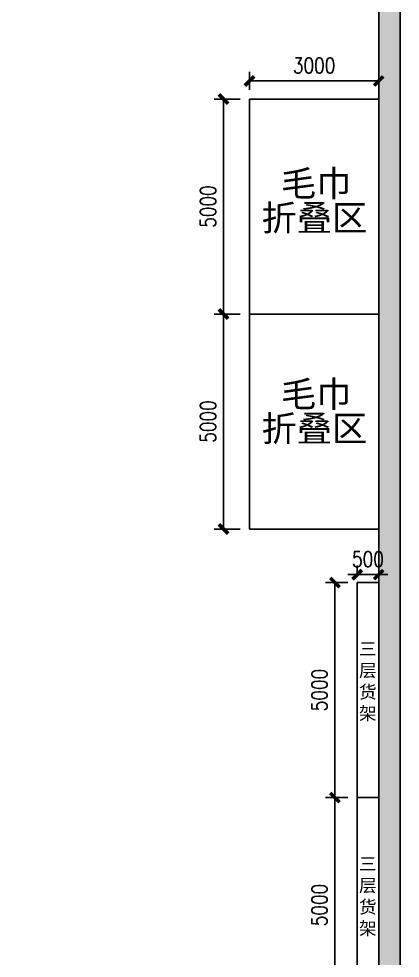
# Model space of a CAD drawing. Header units: millimetres. Extents: x 28866 to 196092, y 16567 to 68963.
# Drawn here: x 86176 to 95040, y 34566 to 56415 of the extents above; entities that cross this region are included whole.
import ezdxf

# ---------------------------------------------------------------- set-up
doc = ezdxf.new("R2010")
doc.units = ezdxf.units.MM
for name, color, linetype in [('font_blue', 142, 'Continuous'), ('font_grey', 254, 'Continuous'), ('green', 122, 'Continuous'), ('wall', 250, 'Continuous')]:
    doc.layers.add(name, color=color, linetype=linetype)
doc.styles.add('ROMANS', font='ROMANS.shx', dxfattribs={"width": 0.8, "bigfont": 'hhztxt.shx'})
doc.styles.get("Standard").update_dxf_attribs({"font": 'arial.ttf', "height": 200})
doc.dimstyles.new('dim1-150', dxfattribs={"dimscale": 180, "dimtxt": 2, "dimasz": 1.2, "dimexe": 1.2, "dimexo": 1.2, "dimgap": 1, "dimtad": 1, "dimdec": 0, "dimdsep": 46, "dimtxsty": 'ROMANS', "dimblk": 'ARCHTICK', "dimcen": 0, "dimadec": 0, "dimazin": 0, "dimtfac": 0.71, "dimtdec": 0, "dimtix": 1, "dimtmove": 0, "dimatfit": 3, "dimldrblk": 'ARCHTICK', "dimfxl": 0, "dimtolj": 1, "dimtzin": 0, "dimarcsym": 0})

# ---------------------------------------------------------------- blocks, each defined once
blk = doc.blocks.new('_ArchTick')
at = {"color": 0, "linetype": 'ByBlock', "const_width": 0.4}
blk.add_lwpolyline([(-0.5, -0.5), (0.5, 0.5)], dxfattribs=at)
blk = doc.blocks.new('*D72')
at = {"layer": 'Defpoints', "color": 0, "transparency": 16777216}
for p in [(91540, 54968), (91540, 54548), (94540, 54548)]:
    blk.add_point(p, dxfattribs=at)
at = {"layer": 'font_grey', "color": 0, "lineweight": -2, "transparency": 16777216}
for p, q in [((91540, 54764), (91540, 55184)), ((94540, 54764), (94540, 55184)), ((94540, 54968), (91540, 54968))]:
    blk.add_line(p, q, dxfattribs=at)
at = {"layer": 'font_grey', "color": 0, "lineweight": -2, "transparency": 16777216, "xscale": 216, "yscale": 216, "zscale": 216, "rotation": 180}
blk.add_blockref('_ArchTick', (91540, 54968), dxfattribs=at)
at = {"layer": 'font_grey', "color": 0, "lineweight": -2, "transparency": 16777216, "xscale": 216, "yscale": 216, "zscale": 216}
blk.add_blockref('_ArchTick', (94540, 54968), dxfattribs=at)
at = {"layer": 'font_grey', "color": 0, "transparency": 16777216, "insert": (93040, 55328), "char_height": 360, "attachment_point": 5, "style": 'ROMANS'}
blk.add_mtext('\\A1;3000', dxfattribs=at)
blk = doc.blocks.new('*D73')
at = {"layer": 'Defpoints', "color": 0, "transparency": 16777216}
for p in [(91540, 54548), (90935, 49548), (91540, 49548)]:
    blk.add_point(p, dxfattribs=at)
at = {"layer": 'font_grey', "color": 0, "lineweight": -2, "transparency": 16777216}
for p, q in [((91324, 54548), (90719, 54548)), ((90935, 54548), (90935, 49548)), ((91324, 49548), (90719, 49548))]:
    blk.add_line(p, q, dxfattribs=at)
at = {"layer": 'font_grey', "color": 0, "lineweight": -2, "transparency": 16777216, "xscale": 216, "yscale": 216, "zscale": 216}
for p, rotation in [((90935, 54548), 90), ((90935, 49548), 270)]:
    blk.add_blockref('_ArchTick', p, dxfattribs=dict(at, rotation=rotation))
at = {"layer": 'font_grey', "color": 0, "transparency": 16777216, "insert": (90575, 52048), "char_height": 360, "attachment_point": 5, "rotation": 90, "style": 'ROMANS'}
blk.add_mtext('\\A1;5000', dxfattribs=at)
blk = doc.blocks.new('*D74')
at = {"layer": 'Defpoints', "color": 0, "transparency": 16777216}
for p in [(91540, 49548), (90935, 44548), (91540, 44548)]:
    blk.add_point(p, dxfattribs=at)
at = {"layer": 'font_grey', "color": 0, "lineweight": -2, "transparency": 16777216}
for p, q in [((91324, 49548), (90719, 49548)), ((90935, 49548), (90935, 44548)), ((91324, 44548), (90719, 44548))]:
    blk.add_line(p, q, dxfattribs=at)
at = {"layer": 'font_grey', "color": 0, "lineweight": -2, "transparency": 16777216, "xscale": 216, "yscale": 216, "zscale": 216}
for p, rotation in [((90935, 49548), 90), ((90935, 44548), 270)]:
    blk.add_blockref('_ArchTick', p, dxfattribs=dict(at, rotation=rotation))
at = {"layer": 'font_grey', "color": 0, "transparency": 16777216, "insert": (90575, 47048), "char_height": 360, "attachment_point": 5, "rotation": 90, "style": 'ROMANS'}
blk.add_mtext('\\A1;5000', dxfattribs=at)
blk = doc.blocks.new('*D75')
at = {"layer": 'Defpoints', "color": 0, "transparency": 16777216}
for p in [(94040, 43487), (94040, 43302), (94540, 43302)]:
    blk.add_point(p, dxfattribs=at)
at = {"layer": 'font_grey', "color": 0, "lineweight": -2, "transparency": 16777216}
for p, q in [((94040, 43518), (94040, 43703)), ((94540, 43518), (94540, 43703)), ((94040, 43487), (93824, 43487)), ((94540, 43487), (94040, 43487)), ((94540, 43487), (94756, 43487))]:
    blk.add_line(p, q, dxfattribs=at)
at = {"layer": 'font_grey', "color": 0, "lineweight": -2, "transparency": 16777216, "xscale": 216, "yscale": 216, "zscale": 216}
blk.add_blockref('_ArchTick', (94040, 43487), dxfattribs=at)
at = {"layer": 'font_grey', "color": 0, "lineweight": -2, "transparency": 16777216, "xscale": 216, "yscale": 216, "zscale": 216, "rotation": 180}
blk.add_blockref('_ArchTick', (94540, 43487), dxfattribs=at)
at = {"layer": 'font_grey', "color": 0, "transparency": 16777216, "insert": (94290, 43847), "char_height": 360, "attachment_point": 5, "style": 'ROMANS'}
blk.add_mtext('\\A1;500', dxfattribs=at)
blk = doc.blocks.new('*D76')
at = {"layer": 'Defpoints', "color": 0, "transparency": 16777216}
for p in [(94040, 43302), (93524, 38302), (94040, 38302)]:
    blk.add_point(p, dxfattribs=at)
at = {"layer": 'font_grey', "color": 0, "lineweight": -2, "transparency": 16777216}
for p, q in [((93824, 43302), (93308, 43302)), ((93524, 43302), (93524, 38302)), ((93824, 38302), (93308, 38302))]:
    blk.add_line(p, q, dxfattribs=at)
at = {"layer": 'font_grey', "color": 0, "lineweight": -2, "transparency": 16777216, "xscale": 216, "yscale": 216, "zscale": 216}
for p, rotation in [((93524, 43302), 90), ((93524, 38302), 270)]:
    blk.add_blockref('_ArchTick', p, dxfattribs=dict(at, rotation=rotation))
at = {"layer": 'font_grey', "color": 0, "transparency": 16777216, "insert": (93164, 40802), "char_height": 360, "attachment_point": 5, "rotation": 90, "style": 'ROMANS'}
blk.add_mtext('\\A1;5000', dxfattribs=at)
blk = doc.blocks.new('*D77')
at = {"layer": 'Defpoints', "color": 0, "transparency": 16777216}
for p in [(94040, 38302), (93524, 33302), (94040, 33302)]:
    blk.add_point(p, dxfattribs=at)
at = {"layer": 'font_grey', "color": 0, "lineweight": -2, "transparency": 16777216}
for p, q in [((93824, 38302), (93308, 38302)), ((93524, 38302), (93524, 33302)), ((93824, 33302), (93308, 33302))]:
    blk.add_line(p, q, dxfattribs=at)
at = {"layer": 'font_grey', "color": 0, "lineweight": -2, "transparency": 16777216, "xscale": 216, "yscale": 216, "zscale": 216}
for p, rotation in [((93524, 38302), 90), ((93524, 33302), 270)]:
    blk.add_blockref('_ArchTick', p, dxfattribs=dict(at, rotation=rotation))
at = {"layer": 'font_grey', "color": 0, "transparency": 16777216, "insert": (93164, 35802), "char_height": 360, "attachment_point": 5, "rotation": 90, "style": 'ROMANS'}
blk.add_mtext('\\A1;5000', dxfattribs=at)

msp = doc.modelspace()

# ---------------------------------------------------------------- hatches: boundary and pattern name
at = {"layer": 'font_grey'}
h = msp.add_hatch(dxfattribs=at)
h.set_pattern_fill('ANSI32', color=8, scale=40)
h.paths.add_polyline_path([(76417.2, 64343.2), (77612, 64343.2), (77612, 64883.2), (76417.2, 64883.2)], flags=9)
h.paths.add_polyline_path([(75304.3, 64343.2), (76224.9, 64343.2), (76224.9, 64883.2), (75304.3, 64883.2)], flags=9)
h.paths.add_polyline_path([(73917.2, 64343.2), (75112, 64343.2), (75112, 64883.2), (73917.2, 64883.2)], flags=9)
h.paths.add_polyline_path([(93981.5, 29818.6), (94570.6, 29818.6), (94570.6, 32040.1), (93981.5, 32040.1)], flags=9)
h.paths.add_polyline_path([(93981.5, 34818.6), (94570.6, 34818.6), (94570.6, 37040.1), (93981.5, 37040.1)], flags=9)
h.paths.add_polyline_path([(85393, 39314.8), (85746.5, 39314.8), (85746.5, 40177.7), (85393, 40177.7)], flags=9)
h.paths.add_polyline_path([(79750.6, 38798.3), (80104, 38798.3), (80104, 40666.9), (79750.6, 40666.9)], flags=9)
h.paths.add_polyline_path([(85393, 45824.6), (85746.5, 45824.6), (85746.5, 46687.6), (85393, 46687.6)], flags=9)
h.paths.add_polyline_path([(79750.6, 45308.2), (80104, 45308.2), (80104, 47176.8), (79750.6, 47176.8)], flags=9)
h.paths.add_polyline_path([(85393, 52318.1), (85746.5, 52318.1), (85746.5, 53181), (85393, 53181)], flags=9)
h.paths.add_polyline_path([(79750.6, 51801.6), (80104, 51801.6), (80104, 53670.2), (79750.6, 53670.2)], flags=9)
h.paths.add_polyline_path([(93981.5, 39818.6), (94570.6, 39818.6), (94570.6, 42040.1), (93981.5, 42040.1)], flags=9)
h.paths.add_polyline_path([(69497.9, 38643.9), (70083.7, 38643.9), (70083.7, 40325.1), (69497.9, 40325.1)], flags=9)
h.paths.add_polyline_path([(69497.9, 41979.3), (70083.7, 41979.3), (70083.7, 43660.6), (69497.9, 43660.6)], flags=9)
h.paths.add_polyline_path([(69497.9, 45650.5), (70083.7, 45650.5), (70083.7, 47331.8), (69497.9, 47331.8)], flags=9)
h.paths.add_polyline_path([(69497.9, 48985.9), (70083.7, 48985.9), (70083.7, 50667.2), (69497.9, 50667.2)], flags=9)
h.paths.add_polyline_path([(69497.9, 52343.7), (70083.7, 52343.7), (70083.7, 54025), (69497.9, 54025)], flags=9)
h.paths.add_polyline_path([(84534.4, 60474.8), (84534.4, 59700.5), (86454.9, 59700.5), (86454.9, 60474.8)], flags=9)
h.paths.add_polyline_path([(70146.9, 38769.4), (72063.1, 38769.4), (72063.1, 39541.5), (70146.9, 39541.5)], flags=9)
h.paths.add_polyline_path([(70146.9, 36469.4), (72063.1, 36469.4), (72063.1, 37241.5), (70146.9, 37241.5)], flags=9)
h.paths.add_polyline_path([(70146.9, 43369.4), (72063.1, 43369.4), (72063.1, 44141.5), (70146.9, 44141.5)], flags=9)
h.paths.add_polyline_path([(70146.9, 41069.4), (72063.1, 41069.4), (72063.1, 41841.5), (70146.9, 41841.5)], flags=9)
h.paths.add_polyline_path([(70146.9, 47969.4), (72063.1, 47969.4), (72063.1, 48741.5), (70146.9, 48741.5)], flags=9)
h.paths.add_polyline_path([(70146.9, 45669.4), (72063.1, 45669.4), (72063.1, 46441.5), (70146.9, 46441.5)], flags=9)
h.paths.add_polyline_path([(85283.2, 61870.6), (87199.4, 61870.6), (87199.4, 62642.7), (85283.2, 62642.7)], flags=9)
h.paths.add_polyline_path([(81606.9, 65061.2), (82381.2, 65061.2), (82381.2, 66981.8), (81606.9, 66981.8)], flags=9)
h.paths.add_polyline_path([(79106.9, 65061.2), (79881.2, 65061.2), (79881.2, 66981.8), (79106.9, 66981.8)], flags=9)
h.paths.add_polyline_path([(76606.9, 65061.2), (77381.2, 65061.2), (77381.2, 66981.8), (76606.9, 66981.8)], flags=9)
h.paths.add_polyline_path([(74067.8, 65061.2), (74842.1, 65061.2), (74842.1, 66981.8), (74067.8, 66981.8)], flags=9)
h.paths.add_polyline_path([(70146.9, 54869.4), (72063.1, 54869.4), (72063.1, 55641.5), (70146.9, 55641.5)], flags=9)
h.paths.add_polyline_path([(70146.9, 52569.4), (72063.1, 52569.4), (72063.1, 53341.5), (70146.9, 53341.5)], flags=9)
h.paths.add_polyline_path([(70146.9, 50269.4), (72063.1, 50269.4), (72063.1, 51041.5), (70146.9, 51041.5)], flags=9)
at = {"layer": 'wall'}
h = msp.add_hatch(dxfattribs=at)
h.set_pattern_fill('AR-B816', color=256)
h.paths.add_polyline_path([(86040.3, 17067.2), (86040.3, 16567.2), (95040.3, 16567.2), (95040.3, 67567.2), (69040.3, 67567.2), (69040.3, 16567.2), (78040.3, 16567.2), (78040.3, 17067.2), (69540.3, 17067.2), (69540.3, 67067.2), (94540.3, 67067.2), (94540.3, 17067.2)])

# ---------------------------------------------------------------- linework, layer by layer
at = {"layer": 'green'}
for points in [[(91540.3, 54548.1), (94540.3, 54548.1), (94540.3, 49548.1), (91540.3, 49548.1)], [(91540.3, 49548.1), (94540.3, 49548.1), (94540.3, 44548.1), (91540.3, 44548.1)], [(94040.3, 43301.6), (94540.3, 43301.6), (94540.3, 38301.6), (94040.3, 38301.6)], [(94040.3, 38301.6), (94540.3, 38301.6), (94540.3, 33301.6), (94040.3, 33301.6)]]:
    msp.add_lwpolyline(points, close=True, dxfattribs=at)
at = {"layer": 'wall'}
for points in [[(78040.3, 16567.2), (69040.3, 16567.2), (69040.3, 67567.2), (95040.3, 67567.2), (95040.3, 16567.2), (86040.3, 16567.2)], [(78040.3, 17067.2), (69540.3, 17067.2), (69540.3, 67067.2), (94540.3, 67067.2), (94540.3, 17067.2), (86040.3, 17067.2)]]:
    msp.add_lwpolyline(points, dxfattribs=at)

# ---------------------------------------------------------------- texts
at = {"layer": 'font_blue', "char_height": 600, "attachment_point": 1, "line_spacing_factor": 0.8}
for insert in [(90492.2, 52885.8), (90492.2, 47986.3)]:
    msp.add_mtext_dynamic_manual_height_columns('\\pi1776.28477;{\\fSimSun|b0|i0|c134|p2;毛巾\\P\\pi1327.12276;折叠区}', width=5114.581, gutter_width=500, heights=[0], dxfattribs=dict(at, insert=insert))
at = {"layer": 'font_blue', "char_height": 300, "attachment_point": 1}
for insert in [(94083.3, 41909.8), (94083.3, 36909.8)]:
    msp.add_mtext_dynamic_manual_height_columns('{\\fSimSun|b0|i0|c134|p2;三层货架}', width=598.638, gutter_width=1000, heights=[0], dxfattribs=dict(at, insert=insert))

# ---------------------------------------------------------------- dimensions: what is measured, and where the dimension line sits
at = {"layer": 'font_grey'}
for base, p1, p2, picture, middle in [((91540.3, 54967.7), (94540.3, 54548.1), (91540.3, 54548.1), '*D72', (93040.3, 55327.7)), ((94040.3, 43486.7), (94540.3, 43301.6), (94040.3, 43301.6), '*D75', (94290.3, 43846.7))]:
    dim = msp.add_linear_dim(base=base, p1=p1, p2=p2, dimstyle='dim1-150', dxfattribs=at)
    dim.commit()
    dim.dimension.update_dxf_attribs({"geometry": picture, "text_midpoint": middle})
for base, p1, p2, picture, middle in [((90935.2, 49548.1), (91540.3, 54548.1), (91540.3, 49548.1), '*D73', (90575.2, 52048.1)), ((90935.2, 44548.1), (91540.3, 49548.1), (91540.3, 44548.1), '*D74', (90575.2, 47048.1)), ((93524.1, 38301.6), (94040.3, 43301.6), (94040.3, 38301.6), '*D76', (93164.1, 40801.6)), ((93524.1, 33301.6), (94040.3, 38301.6), (94040.3, 33301.6), '*D77', (93164.1, 35801.6))]:
    dim = msp.add_linear_dim(base=base, p1=p1, p2=p2, angle=90, dimstyle='dim1-150', dxfattribs=at)
    dim.commit()
    dim.dimension.update_dxf_attribs({"geometry": picture, "text_midpoint": middle})

doc.saveas('drawing.dxf')
